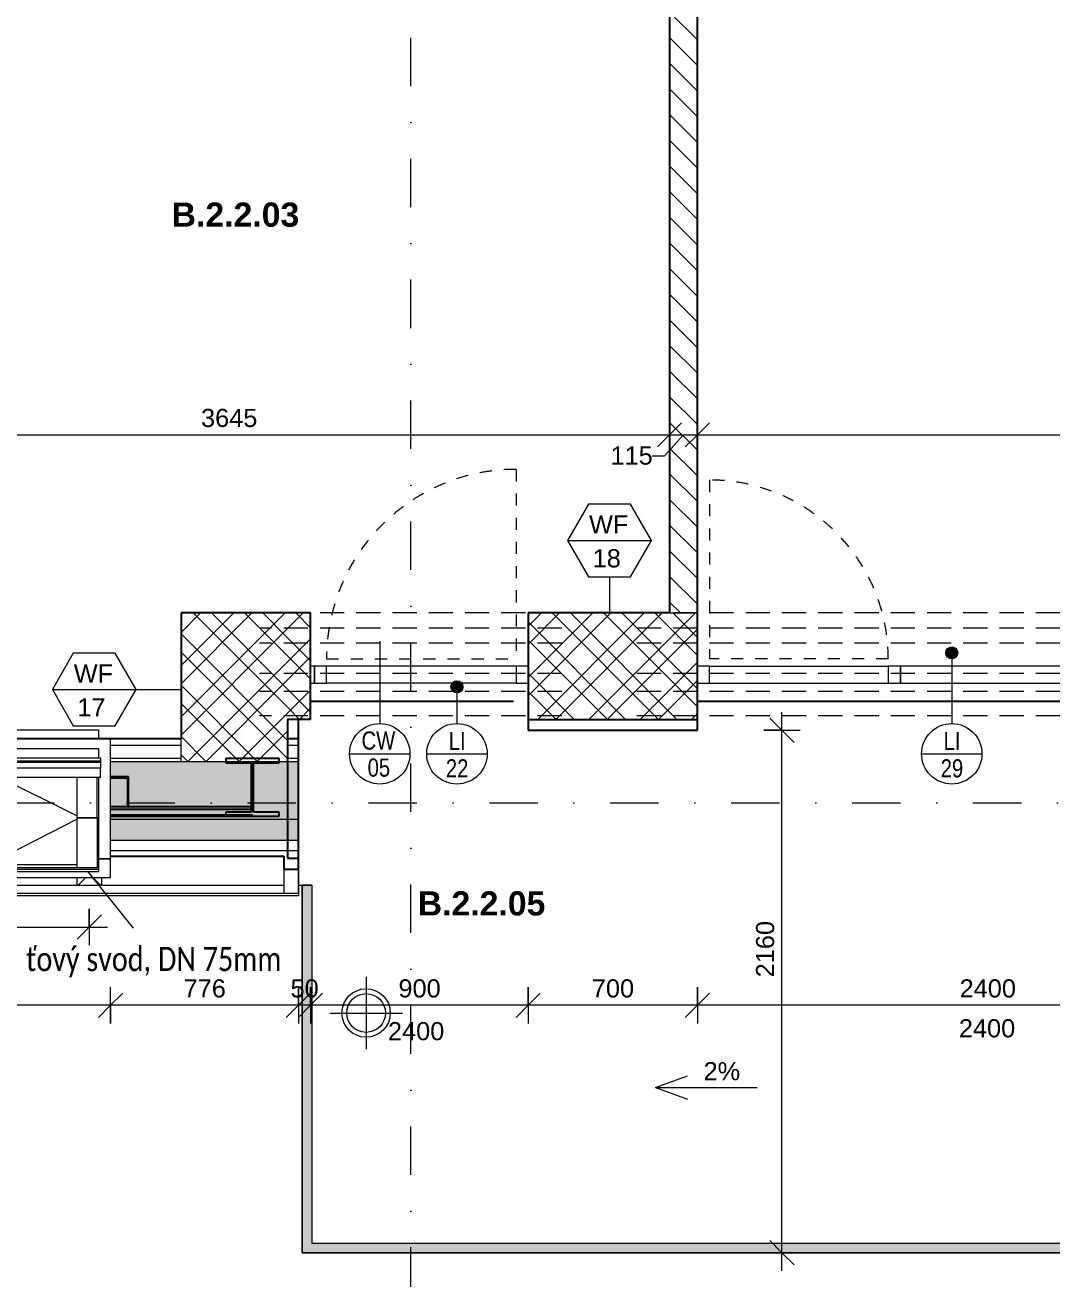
# Model space of a CAD drawing. Header units: millimetres. Extents: x -8668 to 43537, y -2985 to 58543.
# Drawn here: x 175 to 4423, y 41984 to 47168 of the extents above; entities that cross this region are included whole.
import ezdxf

# ---------------------------------------------------------------- set-up
doc = ezdxf.new("R2010")
doc.units = ezdxf.units.MM
for name, pattern in [('HA_Dash_2mm-S1mm', [100, 50, -50]), ('HA_Dash_3mm-S1mm', [150, 100, -50]), ('HA_DashDot_10mm-S3mm', [500, 200, -150, 0, -150])]:
    doc.linetypes.add(name, pattern=pattern)
for name, color, linetype, lineweight in [('A-____-____-DIMS', 9, 'Continuous', 5), ('A-____-____-DIMS-50', 9, 'Continuous', 5), ('A-AREA-____-IDEN', 9, 'Continuous', 9), ('A-AREA-____-OTLN', 9, 'Continuous', 25), ('A-DETL-____-THIN', 9, 'Continuous', 9), ('A-DOOR-____-OTLN', 9, 'Continuous', 9), ('A-FLOR-____-OTLN', 9, 'Continuous', 9), ('A-FLOR-HRAL-OTLN', 9, 'Continuous', 9), ('A-GENM-____-HDLN', 9, 'HA_Dash_3mm-S1mm', 9), ('A-GENM-____-IDEN', 9, 'Continuous', 9), ('A-GENM-____-OTLN', 9, 'Continuous', 9), ('A-GLAZ-____-OTLN', 9, 'Continuous', 5), ('A-GLAZ-CURT-MCUT', 9, 'Continuous', 5), ('A-GLAZ-CURT-OTLN', 9, 'Continuous', 5), ('A-GLAZ-CWMG-MCUT', 9, 'Continuous', 5), ('A-GLAZ-CWMG-OTLN', 9, 'Continuous', 5), ('A-ROOF-____-MCUT', 9, 'Continuous', 25), ('A-ROOF-____-OTLN', 9, 'Continuous', 9), ('A-ROOF-____-PATT', 9, 'Continuous', 25), ('A-WALL-____-IDEN', 9, 'Continuous', 9), ('A-WALL-____-MCUT', 9, 'Continuous', 25), ('A-WALL-____-OTLN', 9, 'Continuous', 9), ('A-WALL-____-PATT', 9, 'Continuous', 25), ('G-____-____-TEXT', 9, 'Continuous', 5), ('I-WALL-____-MCUT', 9, 'Continuous', 25), ('M-HVAC-DUCT-OTLN', 9, 'Continuous', 9), ('P-SANR-FIXT-OTLN', 9, 'Continuous', 9), ('S-BEAM-____-MCUT', 9, 'Continuous', 25), ('S-GRID-____-OTLN', 9, 'Continuous', 5)]:
    doc.layers.add(name, color=color, linetype=linetype, lineweight=lineweight)
doc.styles.add('Arial_1', font='arial.ttf', dxfattribs={"height": 75})
doc.styles.add('Arial_2', font='arial.ttf', dxfattribs={"width": 0.8, "height": 75})
doc.styles.add('Arial_B', font='arialbd.ttf', dxfattribs={"height": 100})
doc.styles.add('Calibri_1', font='calibri.ttf', dxfattribs={"width": 0.8, "height": 100})
doc.dimstyles.new('Inner_Dimensions', dxfattribs={"dimscale": 304.8, "dimtxt": 76.519455, "dimasz": 0.328084, "dimexe": 0.246063, "dimexo": 0.0625, "dimgap": 0.032808, "dimtad": 1, "dimdec": 0, "dimzin": 0, "dimdsep": 46, "dimtxsty": 'Arial_1', "dimblk1": 'OBLIQUE', "dimblk2": 'OBLIQUE', "dimsah": 1, "dimcen": 0.09, "dimdle": 0.246063, "dimazin": 0, "dimtfac": 1, "dimtdec": 4, "dimtix": 1, "dimtmove": 2, "dimatfit": 3, "dimfxl": 0.246063, "dimfxlon": 1, "dimtvp": 1, "dimtolj": 1, "dimtzin": 0, "dimlwd": 9, "dimlwe": 9, "dimarcsym": 2})
doc.dimstyles.new('Inner_Dimensions_1', dxfattribs={"dimscale": 304.8, "dimtxt": 76.519455, "dimasz": 0.328084, "dimexe": 0.246063, "dimexo": 0.0625, "dimgap": 0.032808, "dimtad": 1, "dimdec": 0, "dimzin": 0, "dimdsep": 46, "dimtxsty": 'Arial_1', "dimblk1": 'OBLIQUE', "dimblk2": 'OBLIQUE', "dimsah": 1, "dimcen": 0.09, "dimdle": 0.246063, "dimazin": 0, "dimtfac": 1, "dimtdec": 4, "dimtix": 1, "dimtmove": 0, "dimatfit": 3, "dimfxl": 0.246063, "dimfxlon": 1, "dimtvp": 1, "dimtolj": 1, "dimtzin": 0, "dimlwd": 9, "dimlwe": 9, "dimarcsym": 2})
doc.dimstyles.new('Inner_Dimensions_2', dxfattribs={"dimscale": 304.8, "dimtxt": 76.519455, "dimasz": 0.328084, "dimexe": 0.246063, "dimexo": 0.0625, "dimgap": 0.032808, "dimtad": 1, "dimdec": 0, "dimzin": 0, "dimdsep": 46, "dimtxsty": 'Arial_1', "dimblk1": 'OBLIQUE', "dimblk2": 'OBLIQUE', "dimsah": 1, "dimcen": 0.09, "dimdle": 0.246063, "dimazin": 0, "dimtfac": 1, "dimtdec": 4, "dimtix": 1, "dimtmove": 1, "dimatfit": 3, "dimfxl": 0.246063, "dimfxlon": 1, "dimtvp": 1, "dimtolj": 1, "dimtzin": 0, "dimlwd": 9, "dimlwe": 9, "dimarcsym": 2})
pattern_1 = [(45, (0, 0), (-106.066, 106.066), []), (45, (75, 0), (-106.066, 106.066), []), (315, (0, 0), (106.066, 106.066), []), (315, (75, 0), (106.066, 106.066), [])]
pattern_2 = [(0, (0, 0), (58.594, 33.829), [39.062, -78.125]), (120, (0, 0), (-58.593773, 33.829393), [39.062, -78.125]), (60, (0, 0), (0.000227, 67.658393), [0, -78.125, 39.062, 0])]

# ---------------------------------------------------------------- blocks, each defined once
blk = doc.blocks.new('BD Libus_IFC_ifc-1-DPS_2NP - B')
at = {"layer": 'S-BEAM-____-MCUT', "color": 7}
for p, q in [((1225.7, 44135.8), (1005.7, 44135.8)), ((1005.7, 44135.8), (1005.7, 44118.5)), ((1005.7, 44118.5), (1111, 44118.5)), ((1111, 44118.5), (1111, 43914.6)), ((1120.5, 43914.6), (1120.5, 44118.5)), ((1120.5, 44118.5), (1225.7, 44118.5)), ((1225.7, 44118.5), (1225.7, 44135.8)), ((603.2, 44059.9), (529.2, 44059.9)), ((529.2, 44055.6), (599.2, 44055.6)), ((599.2, 44055.6), (599.2, 43936.3)), ((603.2, 43936.3), (603.2, 44059.9)), ((1115.7, 43936.3), (529.2, 43936.3)), ((529.2, 43926), (1115.7, 43926)), ((599.2, 43936.3), (603.2, 43936.3)), ((1111, 43914.6), (1005.7, 43914.6)), ((1005.7, 43914.6), (1005.7, 43897.3)), ((1115.7, 43926), (1115.7, 43936.3)), ((1225.7, 43914.6), (1120.5, 43914.6)), ((1225.7, 43897.3), (1225.7, 43914.6)), ((1115.7, 43901.6), (529.2, 43901.6)), ((529.2, 43897.3), (1115.7, 43897.3)), ((1005.7, 43897.3), (1225.7, 43897.3)), ((1115.7, 43897.3), (1115.7, 43901.6))]:
    blk.add_line(p, q, dxfattribs=at)
blk = doc.blocks.new('Top Rail Type - Top Rail_Internal_-1472977-DPS_2NP - B')
at = {"layer": 'A-FLOR-HRAL-OTLN'}
for points in [[(1320.7, 42092.7), (1360.7, 42132.7), (1360.7, 43612.7), (1320.7, 43612.7), (1320.7, 43080.2)], [(5366, 42092.7), (5366, 43567.7), (5326, 43567.7), (5326, 42132.7)], [(5366, 42092.7), (5326, 42132.7), (1360.7, 42132.7), (1320.7, 42092.7), (3696.6, 42092.7)]]:
    blk.add_hatch(color=256, dxfattribs=at).paths.add_polyline_path(points)
for p, q in [((1320.7, 43612.7), (1360.7, 43612.7)), ((1320.7, 42092.7), (1320.7, 43612.7)), ((1360.7, 43612.7), (1360.7, 42132.7)), ((5326, 42132.7), (5326, 43567.7)), ((5366, 43567.7), (5366, 42092.7)), ((1360.7, 42132.7), (5326, 42132.7)), ((5366, 42092.7), (1320.7, 42092.7))]:
    blk.add_line(p, q, dxfattribs=at)
blk = doc.blocks.new('Top Rail Type - Top Rail_Internal_-V7-DPS_2NP - B')
at = {"layer": 'A-FLOR-HRAL-OTLN'}
for p, q in [((1360.7, 43612.7), (1320.7, 43612.7)), ((1320.7, 43612.7), (1320.7, 42092.7)), ((1360.7, 43612.7), (1360.7, 42132.7)), ((5326, 42132.7), (5326, 43567.7)), ((5366, 42092.7), (5366, 43567.7)), ((1360.7, 42132.7), (5326, 42132.7)), ((1320.7, 42092.7), (5366, 42092.7))]:
    blk.add_line(p, q, dxfattribs=at)
blk = doc.blocks.new('Systémový panel - Sklo-1712747-DPS_2NP - B')
at = {"layer": 'A-GLAZ-CURT-MCUT'}
for p, q in [((755.1, 70), (-755.1, 70)), ((-755.1, 70), (-755.1, 0)), ((755.1, 0), (755.1, 70)), ((-755.1, 0), (755.1, 0))]:
    blk.add_line(p, q, dxfattribs=at)
blk = doc.blocks.new('Obdélníková příčel - 50x70mm EXT-1516296-DPS_2NP - B')
at = {"layer": 'A-GLAZ-CWMG-MCUT'}
for p, q in [((-50, 0), (0, 0)), ((-50, -70), (-50, 0)), ((0, 0), (0, -70)), ((0, -70), (-50, -70))]:
    blk.add_line(p, q, dxfattribs=at)
blk = doc.blocks.new('ABMV_CW_Single_Swing_Generic - Ex_Glass_SKLOPNE-1712779-DPS_2NP - B')
at = {"layer": 'A-DOOR-____-OTLN', "linetype": 'HA_Dash_2mm-S1mm', "lineweight": 5}
for p in [(-369.9, -30), (369.9, -769.7)]:
    blk.add_line(p, (369.9, -30), dxfattribs=at)
blk.add_arc((369.9, -30), 739.7, 180, 270, dxfattribs=at)
blk = doc.blocks.new('Obdélníková příčel - 50x70mm EXT-1712778-DPS_2NP - B')
at = {"layer": 'A-GLAZ-CWMG-OTLN'}
for p, q in [((3006, 44517.7), (3745.7, 44517.7)), ((3006, 44447.7), (3745.7, 44447.7))]:
    blk.add_line(p, q, dxfattribs=at)
blk = doc.blocks.new('Obdélníková příčel - 50x70mm EXT-1516295-DPS_2NP - B')
at = {"layer": 'A-GLAZ-CWMG-MCUT'}
for p, q in [((-25, 0), (25, 0)), ((-25, -70), (-25, 0)), ((25, 0), (25, -70)), ((25, -70), (-25, -70))]:
    blk.add_line(p, q, dxfattribs=at)
blk = doc.blocks.new('Systémový panel - Sklo-1720173-DPS_2NP - B')
at = {"layer": 'A-GLAZ-CURT-MCUT'}
for p, q in [((8.125, 0), (-8.125, 0)), ((-8.125, 0), (-8.125, -70)), ((8.125, -70), (8.125, 0)), ((-8.125, -70), (8.125, -70))]:
    blk.add_line(p, q, dxfattribs=at)
blk = doc.blocks.new('Obdélníková příčel - 50x70mm EXT-1518045-DPS_2NP - B')
at = {"layer": 'A-GLAZ-CWMG-MCUT'}
for p, q in [((-50, 70), (0, 70)), ((-50, 0), (-50, 70)), ((0, 70), (0, 0)), ((0, 0), (-50, 0))]:
    blk.add_line(p, q, dxfattribs=at)
blk = doc.blocks.new('ABMV_CW_Single_Swing_Generic - Ex_Glass_SKLOPNE-1712999-DPS_2NP - B')
at = {"layer": 'A-DOOR-____-OTLN', "linetype": 'HA_Dash_2mm-S1mm', "lineweight": 5}
for p in [(391.875, 813.75), (-391.875, 30)]:
    blk.add_line(p, (391.875, 30), dxfattribs=at)
blk.add_arc((391.875, 30), 783.75, 90, 180, dxfattribs=at)
blk = doc.blocks.new('Obdélníková příčel - 50x70mm EXT-1712997-DPS_2NP - B')
at = {"layer": 'A-GLAZ-CWMG-OTLN'}
for p, q in [((-1345.6, 44517.7), (-2129.3, 44517.7)), ((-1345.6, 44447.7), (-2129.3, 44447.7))]:
    blk.add_line(p, q, dxfattribs=at)
blk = doc.blocks.new('Obdélníková příčel - 50x70mm EXT-1518048-DPS_2NP - B')
at = {"layer": 'A-GLAZ-CWMG-MCUT'}
for p, q in [((-25, 70), (25, 70)), ((-25, 0), (-25, 70)), ((25, 70), (25, 0)), ((25, 0), (-25, 0))]:
    blk.add_line(p, q, dxfattribs=at)
blk = doc.blocks.new('Roof-Windows_VELUX_GLL_1061 - PK06-1809138-DPS_2NP - B')
at = {"layer": 'A-GLAZ-____-OTLN'}
for p, q in [((-512.8, 44220.1), (529.2, 44220.1)), ((-512.8, 44220.1), (-512.8, 44215.5)), ((-462.8, 44254.6), (479.2, 44254.6)), ((-462.8, 44220.1), (-462.8, 44254.6)), ((479.2, 44254.6), (479.2, 44220.1)), ((529.2, 44220.1), (529.2, 44215.5)), ((529.2, 44215.5), (-512.8, 44215.5)), ((-512.8, 44215.5), (-512.8, 43721.6)), ((-462.8, 44176.9), (479.2, 44176.9)), ((-462.8, 44137.9), (-462.8, 44176.9)), ((479.2, 44176.9), (479.2, 44137.9)), ((529.2, 43721.6), (529.2, 44215.5)), ((-470.9, 44125.3), (-470.9, 44137.9)), ((487.3, 44137.9), (-470.9, 44137.9)), ((-470.9, 44119.9), (-470.9, 44125.3)), ((487.3, 44125.3), (-470.9, 44125.3)), ((-470.9, 44096.5), (-470.9, 44119.9)), ((487.3, 44119.9), (-470.9, 44119.9)), ((487.3, 44137.9), (487.3, 44125.3)), ((487.3, 44125.3), (487.3, 44119.9)), ((487.3, 44119.9), (487.3, 44096.5)), ((487.3, 44096.5), (-470.9, 44096.5)), ((-470.9, 44096.5), (-470.9, 44057.5)), ((487.3, 44057.5), (487.3, 44096.5)), ((487.3, 44057.5), (-470.9, 44057.5)), ((-462.8, 44057.5), (-462.8, 43697)), ((-456.4, 44057.5), (-456.4, 43890.7)), ((-373.2, 43899.4), (-53.6, 44057.5)), ((-373.2, 43890.7), (-373.2, 44057.5)), ((389.6, 43899.4), (70, 44057.5)), ((389.6, 44057.5), (389.6, 43890.7)), ((472.8, 43890.7), (472.8, 44057.5)), ((479.2, 44057.5), (479.2, 43697)), ((-456.4, 43890.7), (-373.2, 43890.7)), ((-456.4, 43684.6), (-456.4, 43890.7)), ((-373.2, 43890.7), (-456.4, 43890.7)), ((-373.2, 43684.6), (-373.2, 43890.7)), ((-6.1, 43697), (-373.2, 43885.1)), ((22.4, 43697), (389.6, 43885.1)), ((389.6, 43890.7), (472.8, 43890.7)), ((389.6, 43890.7), (389.6, 43684.6)), ((472.8, 43890.7), (389.6, 43890.7)), ((472.8, 43890.7), (472.8, 43684.6)), ((-512.8, 43721.6), (-462.8, 43721.6)), ((-462.8, 43721.6), (-512.8, 43721.6)), ((-512.8, 43721.6), (-512.8, 43644.3)), ((479.2, 43721.6), (529.2, 43721.6)), ((529.2, 43721.6), (479.2, 43721.6)), ((529.2, 43644.3), (529.2, 43721.6)), ((-462.8, 43688.4), (-462.8, 43697)), ((-456.4, 43697), (-462.8, 43697)), ((-462.8, 43684), (-462.8, 43688.4)), ((-462.8, 43677.2), (-462.8, 43684)), ((479.2, 43684), (-462.8, 43684)), ((479.2, 43677.2), (-462.8, 43677.2)), ((-462.8, 43668.7), (-462.8, 43676.7)), ((-462.8, 43668.6), (-462.8, 43668.7)), ((-462.8, 43668.6), (479.2, 43668.6)), ((-373.2, 43684.6), (-456.4, 43684.6)), ((389.6, 43697), (-373.2, 43697)), ((472.8, 43684.6), (389.6, 43684.6)), ((479.2, 43697), (472.8, 43697)), ((479.2, 43697), (479.2, 43688.4)), ((479.2, 43688.4), (479.2, 43684)), ((479.2, 43684), (479.2, 43677.2)), ((479.2, 43676.7), (479.2, 43668.7)), ((479.2, 43668.7), (479.2, 43668.6)), ((-512.8, 43644.3), (529.2, 43644.3))]:
    blk.add_line(p, q, dxfattribs=at)
blk = doc.blocks.new('TB_Porotherm KPVarioUNI_1250mm - TB_Porotherm KPVarioUNI_1250mm-1944691-DPS_2NP - B')
at = {"layer": 'A-GENM-____-HDLN'}
for p, q in [((-625, 205), (625, 205)), ((-625, 105), (625, 105)), ((-625, 30), (625, 30)), ((-100, 0), (100, 0)), ((-625, -95), (625, -95)), ((-625, -157.5), (625, -157.5)), ((-625, -220), (625, -220))]:
    blk.add_line(p, q, dxfattribs=at)
blk = doc.blocks.new('TB_Porotherm KPVarioUNI_3000mm - TB_Porotherm KPVarioUNI_3000mm-1959484-DPS_2NP - B')
at = {"layer": 'A-GENM-____-HDLN'}
for p, q in [((-1500, 205), (1500, 205)), ((-1500, 105), (1500, 105)), ((-1500, 30), (1500, 30)), ((-100, 0), (100, 0)), ((-1500, -95), (1500, -95)), ((-1500, -157.5), (1500, -157.5)), ((-1500, -220), (1500, -220))]:
    blk.add_line(p, q, dxfattribs=at)
blk = doc.blocks.new('LV_PF_GenericSymbol - Default-2172435-DPS_2NP - B')
at = {"layer": 'P-SANR-FIXT-OTLN'}
for p, q in [((0, 150), (0, -150)), ((-150, 0), (150, 0))]:
    blk.add_line(p, q, dxfattribs=at)
for radius in [100, 80]:
    blk.add_circle((0, 0), radius, dxfattribs=at)
blk = doc.blocks.new('DIMBLOCK71-DPS_2NP - B')
at = {"layer": 'A-____-____-DIMS-50', "lineweight": 9}
for p, q in [((-804.3, 45549.2), (-804.3, 45399.2)), ((-804.3, 45474.2), (-804.3, 45549.2)), ((-804.3, 45474.2), (-754.3, 45524.2)), ((2841, 45549.2), (2841, 45399.2)), ((2841, 45474.2), (2841, 45549.2)), ((2841, 45474.2), (2891, 45524.2)), ((-804.3, 45474.2), (-854.3, 45424.2)), ((-804.3, 45474.2), (2841, 45474.2)), ((2841, 45474.2), (2791, 45424.2))]:
    blk.add_line(p, q, dxfattribs=at)
at = {"layer": 'A-____-____-DIMS-50', "color": 0, "lineweight": 9, "insert": (903, 45581.6), "char_height": 75, "width": 276.883, "attachment_point": 1, "line_spacing_factor": 0.941778, "style": 'Arial_1'}
blk.add_mtext('3645', dxfattribs=at)
blk = doc.blocks.new('_Oblique')
at = {"color": 0, "linetype": 'ByBlock', "lineweight": -2}
blk.add_line((-0.5, -0.5), (0.5, 0.5), dxfattribs=at)
blk = doc.blocks.new('DIMBLOCK72-DPS_2NP - B')
at = {"layer": 'A-____-____-DIMS-50', "lineweight": 9}
for p, q in [((2841, 45549.2), (2841, 45399.2)), ((2841, 45474.2), (2841, 45549.2)), ((2841, 45474.2), (2891, 45524.2)), ((2956, 45549.2), (2956, 45399.2)), ((2956, 45474.2), (2956, 45549.2)), ((2956, 45474.2), (3006, 45524.2)), ((2841, 45474.2), (2791, 45424.2)), ((2819.6, 45387.4), (2898.5, 45474.2)), ((2841, 45474.2), (2956, 45474.2)), ((2956, 45474.2), (2906, 45424.2)), ((2769.6, 45387.4), (2819.6, 45387.4))]:
    blk.add_line(p, q, dxfattribs=at)
at = {"layer": 'A-____-____-DIMS-50', "color": 0, "lineweight": 9, "insert": (2596.6, 45425.9), "char_height": 75, "width": 207.662, "attachment_point": 1, "line_spacing_factor": 0.941778, "style": 'Arial_1'}
blk.add_mtext('115', dxfattribs=at)
blk = doc.blocks.new('DIMBLOCK73-DPS_2NP - B')
at = {"layer": 'A-____-____-DIMS-50', "lineweight": 9}
for p, q in [((2956, 45549.2), (2956, 45399.2)), ((2956, 45474.2), (2956, 45549.2)), ((2956, 45474.2), (3006, 45524.2)), ((7045.7, 45549.2), (7045.7, 45399.2)), ((7045.7, 45474.2), (7045.7, 45549.2)), ((7045.7, 45474.2), (7095.7, 45524.2)), ((2956, 45474.2), (2906, 45424.2)), ((2956, 45474.2), (7045.7, 45474.2)), ((7045.7, 45474.2), (6995.7, 45424.2))]:
    blk.add_line(p, q, dxfattribs=at)
at = {"layer": 'A-____-____-DIMS-50', "color": 0, "lineweight": 9, "insert": (4885.5, 45581.6), "char_height": 75, "width": 276.883, "attachment_point": 1, "line_spacing_factor": 0.941778, "style": 'Arial_1'}
blk.add_mtext('4090', dxfattribs=at)
blk = doc.blocks.new('DIMBLOCK81-DPS_2NP - B')
at = {"layer": 'A-____-____-DIMS-50', "lineweight": 9}
for p, q in [((2956, 43190.7), (2956, 43040.7)), ((2956, 43115.7), (2956, 43190.7)), ((5356, 43190.7), (5356, 43040.7)), ((5356, 43115.7), (5356, 43190.7)), ((2956, 43115.7), (3006, 43165.7)), ((5356, 43115.7), (5406, 43165.7)), ((2956, 43115.7), (2906, 43065.7)), ((5431, 43115.7), (2956, 43115.7)), ((5356, 43115.7), (5306, 43065.7))]:
    blk.add_line(p, q, dxfattribs=at)
at = {"layer": 'A-____-____-DIMS-50', "color": 0, "lineweight": 9, "insert": (4040.6, 43223), "char_height": 75, "width": 276.883, "attachment_point": 1, "line_spacing_factor": 0.941778, "style": 'Arial_1'}
blk.add_mtext('2400', dxfattribs=at)
blk = doc.blocks.new('DIMBLOCK82-DPS_2NP - B')
at = {"layer": 'A-____-____-DIMS-50', "lineweight": 9}
for p, q in [((2256, 43190.7), (2256, 43040.7)), ((2256, 43115.7), (2256, 43190.7)), ((2956, 43190.7), (2956, 43040.7)), ((2956, 43115.7), (2956, 43190.7)), ((2256, 43115.7), (2306, 43165.7)), ((2956, 43115.7), (3006, 43165.7)), ((2256, 43115.7), (2206, 43065.7)), ((2956, 43115.7), (2256, 43115.7)), ((2956, 43115.7), (2906, 43065.7))]:
    blk.add_line(p, q, dxfattribs=at)
at = {"layer": 'A-____-____-DIMS-50', "color": 0, "lineweight": 9, "insert": (2519.5, 43223), "char_height": 75, "width": 207.662, "attachment_point": 1, "line_spacing_factor": 0.941778, "style": 'Arial_1'}
blk.add_mtext('700', dxfattribs=at)
blk = doc.blocks.new('DIMBLOCK83-DPS_2NP - B')
at = {"layer": 'A-____-____-DIMS-50', "lineweight": 9}
for p, q in [((1356, 43190.7), (1356, 43040.7)), ((1356, 43115.7), (1356, 43190.7)), ((2256, 43190.7), (2256, 43040.7)), ((2256, 43115.7), (2256, 43190.7)), ((1356, 43115.7), (1406, 43165.7)), ((2256, 43115.7), (2306, 43165.7)), ((1356, 43115.7), (1306, 43065.7)), ((2256, 43115.7), (1356, 43115.7)), ((2256, 43115.7), (2206, 43065.7))]:
    blk.add_line(p, q, dxfattribs=at)
at = {"layer": 'A-____-____-DIMS-50', "color": 0, "lineweight": 9, "insert": (1719.5, 43223), "char_height": 75, "width": 207.662, "attachment_point": 1, "line_spacing_factor": 0.941778, "style": 'Arial_1'}
blk.add_mtext('900', dxfattribs=at)
blk = doc.blocks.new('DIMBLOCK84-DPS_2NP - B')
at = {"layer": 'A-____-____-DIMS-50', "lineweight": 9}
for p, q in [((1305.6, 43190.7), (1305.6, 43040.7)), ((1305.6, 43115.7), (1305.6, 43190.7)), ((1356, 43190.7), (1356, 43040.7)), ((1356, 43115.7), (1356, 43190.7)), ((1305.6, 43115.7), (1355.6, 43165.7)), ((1356, 43115.7), (1406, 43165.7)), ((1305.6, 43115.7), (1255.6, 43065.7)), ((1356, 43115.7), (1305.6, 43115.7)), ((1356, 43115.7), (1306, 43065.7))]:
    blk.add_line(p, q, dxfattribs=at)
at = {"layer": 'A-____-____-DIMS-50', "color": 0, "lineweight": 9, "insert": (1273.1, 43223), "char_height": 75, "width": 138.441, "attachment_point": 1, "line_spacing_factor": 0.941778, "style": 'Arial_1'}
blk.add_mtext('50', dxfattribs=at)
blk = doc.blocks.new('DIMBLOCK85-DPS_2NP - B')
at = {"layer": 'A-____-____-DIMS-50', "lineweight": 9}
for p, q in [((529.2, 43040.7), (529.2, 43190.7)), ((1305.6, 43190.7), (1305.6, 43040.7)), ((1305.6, 43115.7), (1305.6, 43190.7)), ((529.2, 43115.7), (579.2, 43165.7)), ((1305.6, 43115.7), (1355.6, 43165.7)), ((529.2, 43115.7), (479.2, 43065.7)), ((1305.6, 43115.7), (529.2, 43115.7)), ((529.2, 43115.7), (529.2, 43040.7)), ((1305.6, 43115.7), (1255.6, 43065.7))]:
    blk.add_line(p, q, dxfattribs=at)
at = {"layer": 'A-____-____-DIMS-50', "color": 0, "lineweight": 9, "insert": (830.9, 43223), "char_height": 75, "width": 207.662, "attachment_point": 1, "line_spacing_factor": 0.941778, "style": 'Arial_1'}
blk.add_mtext('776', dxfattribs=at)
blk = doc.blocks.new('DIMBLOCK86-DPS_2NP - B')
at = {"layer": 'A-____-____-DIMS-50', "lineweight": 9}
for p, q in [((-512.8, 43040.7), (-512.8, 43190.7)), ((529.2, 43040.7), (529.2, 43190.7)), ((-512.8, 43115.7), (-462.8, 43165.7)), ((529.2, 43115.7), (579.2, 43165.7)), ((-512.8, 43115.7), (-562.8, 43065.7)), ((529.2, 43115.7), (-512.8, 43115.7)), ((-512.8, 43115.7), (-512.8, 43040.7)), ((529.2, 43115.7), (479.2, 43065.7)), ((529.2, 43115.7), (529.2, 43040.7))]:
    blk.add_line(p, q, dxfattribs=at)
at = {"layer": 'A-____-____-DIMS-50', "color": 0, "lineweight": 9, "insert": (-107.2, 43223), "char_height": 75, "width": 276.883, "attachment_point": 1, "line_spacing_factor": 0.941778, "style": 'Arial_1'}
blk.add_mtext('1042', dxfattribs=at)
blk = doc.blocks.new('HA_TAG_cWA - Default-922888-DPS_2NP - B')
at = {"layer": 'A-WALL-____-IDEN'}
blk.add_line((-2.5, 0), (2.5, 0), dxfattribs=at)
blk.add_circle((0, 0), 2.5, dxfattribs=at)
blk = doc.blocks.new('HA_TAG_GM_Products - Generic-588599-DPS_2NP - B')
at = {"layer": 'A-GENM-____-IDEN'}
blk.add_line((-2.5, 0), (2.5, 0), dxfattribs=at)
blk.add_circle((0, 0), 2.5, dxfattribs=at)
blk = doc.blocks.new('DIMBLOCK266-DPS_2NP - B')
at = {"layer": 'A-____-____-DIMS-50', "lineweight": 9}
for p, q in [((-929.3, 43514.1), (-929.3, 43364.1)), ((-929.3, 43439.1), (-929.3, 43514.1)), ((440.7, 43514.1), (440.7, 43364.1)), ((440.7, 43439.1), (440.7, 43514.1)), ((-929.3, 43439.1), (-879.3, 43489.1)), ((440.7, 43439.1), (490.7, 43489.1)), ((-1004.3, 43439.1), (515.7, 43439.1)), ((-929.3, 43439.1), (-979.3, 43389.1)), ((440.7, 43439.1), (390.7, 43389.1))]:
    blk.add_line(p, q, dxfattribs=at)
at = {"layer": 'A-____-____-DIMS-50', "color": 0, "lineweight": 9, "insert": (-359.7, 43546.4), "char_height": 75, "width": 276.883, "attachment_point": 1, "line_spacing_factor": 0.941778, "style": 'Arial_1'}
blk.add_mtext('1370', dxfattribs=at)
blk = doc.blocks.new('DIMBLOCK337-DPS_2NP - B')
at = {"layer": 'A-____-____-DIMS-50', "lineweight": 9}
for p, q in [((3305.9, 42017.7), (3305.9, 44327.7)), ((3305.9, 44252.7), (3255.9, 44302.7)), ((3230.9, 44252.7), (3380.9, 44252.7)), ((3305.9, 44252.7), (3230.9, 44252.7)), ((3305.9, 44252.7), (3355.9, 44202.7)), ((3305.9, 42092.7), (3255.9, 42142.7)), ((3230.9, 42092.7), (3380.9, 42092.7)), ((3305.9, 42092.7), (3230.9, 42092.7)), ((3305.9, 42092.7), (3355.9, 42042.7))]:
    blk.add_line(p, q, dxfattribs=at)
at = {"layer": 'A-____-____-DIMS-50', "color": 0, "lineweight": 9, "insert": (3198.5, 43231.2), "char_height": 75, "width": 276.883, "attachment_point": 1, "rotation": 90, "line_spacing_factor": 0.941778, "style": 'Arial_1'}
blk.add_mtext('2160', dxfattribs=at)

msp = doc.modelspace()

# ---------------------------------------------------------------- hatches: boundary and pattern name
at = {"layer": 'A-GENM-____-IDEN'}
h = msp.add_hatch(color=256, dxfattribs=at)
edge = h.paths.add_edge_path()
edge.add_arc((4008.2, 44572.5), 25, 0, 360)
h = msp.add_hatch(color=256, dxfattribs=at)
edge = h.paths.add_edge_path()
edge.add_arc((1961.5, 44432), 25, 0, 360)
at = {"layer": 'A-ROOF-____-PATT', "lineweight": 5}
h = msp.add_hatch(dxfattribs=at)
h.set_pattern_fill('FP_5', color=256, style=0, pattern_type=2)
h.set_pattern_definition(pattern_2)
h.paths.add_polyline_path([(7141.3, 43883.8), (9030.6, 43883.8), (9030.6, 44122.3), (5310.9, 44122.3), (5310.9, 43883.8), (5993.1, 43883.8)])
h.paths.add_polyline_path([(-6637.3, 43883.8), (-3694.4, 43883.8), (-3694.4, 44122.3), (-6829.3, 44122.3), (-6829.3, 43883.8)])
h.paths.add_polyline_path([(21170.7, 43883.8), (21170.7, 44122.3), (18035.6, 44122.3), (18035.6, 43883.8), (20919.9, 43883.8)])
h.paths.add_polyline_path([(-1289.4, 43883.8), (-512.8, 43883.8), (-512.8, 44122.3), (-1289.4, 44122.3)])
h.paths.add_polyline_path([(15630.6, 43883.8), (15630.6, 44122.3), (14854.2, 44122.3), (14854.2, 43883.8), (15465.8, 43883.8)])
h.paths.add_polyline_path([(529.2, 43883.8), (1305.6, 43883.8), (1305.6, 44122.3), (529.2, 44122.3), (529.2, 43958.3)])
h.paths.add_polyline_path([(13035.6, 43883.8), (13812.2, 43883.8), (13812.2, 44122.3), (13035.6, 44122.3)])
h = msp.add_hatch(dxfattribs=at)
h.set_pattern_fill('FP_5', color=256, style=0, pattern_type=2)
h.set_pattern_definition(pattern_2)
h.paths.add_polyline_path([(-6829.3, 43797), (-3694.4, 43797), (-3694.4, 43883.8), (-6829.3, 43883.8), (-6829.3, 43849.2)])
h.paths.add_polyline_path([(21170.7, 43797), (21170.7, 43883.8), (18035.6, 43883.8), (18035.6, 43797), (20919.9, 43797)])
h.paths.add_polyline_path([(-1289.4, 43797), (-512.8, 43797), (-512.8, 43883.8), (-1289.4, 43883.8), (-1289.4, 43849.2)])
h.paths.add_polyline_path([(529.2, 43797), (1305.6, 43797), (1305.6, 43883.8), (529.2, 43883.8), (529.2, 43823)])
h.paths.add_polyline_path([(15465.8, 43797), (15630.6, 43797), (15630.6, 43883.8), (14854.2, 43883.8), (14854.2, 43797), (15178.8, 43797)])
h.paths.add_polyline_path([(5310.9, 43797), (9030.6, 43797), (9030.6, 43883.8), (5310.9, 43883.8), (5310.9, 43849.2)])
h.paths.add_polyline_path([(13035.6, 43797), (13812.2, 43797), (13812.2, 43883.8), (13035.6, 43883.8), (13035.6, 43849.2)])
at = {"layer": 'A-WALL-____-PATT', "lineweight": 5}
h = msp.add_hatch(dxfattribs=at)
h.set_pattern_fill('FP_3', color=256, style=0, pattern_type=2)
h.set_pattern_definition([(135, (0, 0), (-53.03301, -53.03301), [])])
h.paths.add_polyline_path([(2956, 44737.7), (2956, 48462.7), (2841, 48462.7), (2841, 44737.7)])
h = msp.add_hatch(dxfattribs=at)
h.set_pattern_fill('FP_1', color=256, style=0, pattern_type=2)
h.set_pattern_definition(pattern_1)
h.paths.add_polyline_path([(1113.2, 44122.3), (1260.7, 44122.3), (1260.7, 44737.7), (820.7, 44737.7), (820.7, 44122.3), (826.1, 44122.3)])
h = msp.add_hatch(dxfattribs=at)
h.set_pattern_fill('FP_1', color=256, style=0, pattern_type=2)
h.set_pattern_definition(pattern_1)
h.paths.add_polyline_path([(2956, 44297.7), (2956, 44737.7), (2256, 44737.7), (2256, 44297.7)])
h.paths.add_polyline_path([(1260.7, 44297.7), (1356, 44297.7), (1356, 44737.7), (1260.7, 44737.7), (1260.7, 44618.2)])

# ---------------------------------------------------------------- linework, layer by layer
at = {"layer": 'A-AREA-____-OTLN'}
for p, q in [((1356, 44372.7), (2195.7, 44372.7)), ((2956, 44372.7), (5333.5, 44372.7))]:
    msp.add_line(p, q, dxfattribs=at)
at = {"layer": 'A-DETL-____-THIN'}
for p, q in [((2505.9, 45187.3), (2419.3, 45037.3)), ((2679.1, 45187.3), (2505.9, 45187.3)), ((2765.7, 45037.3), (2679.1, 45187.3)), ((2419.3, 45037.3), (2505.9, 44887.3)), ((2419.3, 45037.3), (2765.7, 45037.3)), ((2679.1, 44887.3), (2765.7, 45037.3)), ((2505.9, 44887.3), (2679.1, 44887.3)), ((2592.5, 44887.3), (2592.5, 44737.3)), ((374.6, 44571), (288, 44421)), ((547.8, 44571), (374.6, 44571)), ((634.4, 44421), (547.8, 44571)), ((288, 44421), (374.6, 44271)), ((288, 44421), (634.4, 44421)), ((547.8, 44271), (634.4, 44421)), ((634.4, 44421), (820.7, 44421)), ((374.6, 44271), (547.8, 44271)), ((2782.9, 42775.7), (2914.5, 42823.6)), ((2782.9, 42775.7), (3202.9, 42775.7)), ((2782.9, 42775.7), (2914.5, 42727.8))]:
    msp.add_line(p, q, dxfattribs=at)
at = {"layer": 'A-FLOR-____-OTLN'}
msp.add_line((1305.7, 43612.7), (1320.7, 43612.7), dxfattribs=at)
at = {"layer": 'A-GENM-____-IDEN'}
for p, q in [((4008.2, 44572.5), (4008.2, 44280.5)), ((1961.5, 44432), (1961.5, 44280.5))]:
    msp.add_line(p, q, dxfattribs=at)
for centre in [(4008.2, 44572.5), (1961.5, 44432)]:
    msp.add_circle(centre, 25, dxfattribs=at)
at = {"layer": 'A-ROOF-____-MCUT'}
for p, q in [((820.7, 44217.2), (529.2, 44217.2)), ((1305.6, 44217.2), (1260.7, 44217.2)), ((1305.6, 43677.8), (1305.6, 44217.2)), ((529.2, 43732.7), (1245.7, 43732.7)), ((1245.7, 43732.7), (1245.7, 43677.8)), ((1245.7, 43677.8), (1305.6, 43677.8))]:
    msp.add_line(p, q, dxfattribs=at)
at = {"layer": 'A-ROOF-____-MCUT', "lineweight": 9}
for p, q in [((820.7, 44190.1), (529.2, 44190.1)), ((1305.6, 44190.1), (1260.7, 44190.1)), ((820.7, 44135.9), (529.2, 44135.9)), ((1305.6, 44122.3), (529.2, 44122.3)), ((1305.6, 44135.9), (1260.7, 44135.9)), ((1305.6, 43883.8), (529.2, 43883.8)), ((1305.6, 43797), (529.2, 43797)), ((1305.6, 43753.7), (529.2, 43753.7))]:
    msp.add_line(p, q, dxfattribs=at)
at = {"layer": 'A-ROOF-____-OTLN'}
for p, q in [((1245.7, 43677.8), (1245.7, 43577.7)), ((1305.6, 43577.7), (1305.6, 43677.8)), ((-1244.3, 43612.7), (1245.7, 43612.7)), ((1305.6, 43577.7), (-1289.4, 43577.7))]:
    msp.add_line(p, q, dxfattribs=at)
at = {"layer": 'A-WALL-____-IDEN'}
msp.add_line((1642.3, 44620.4), (1642.3, 44280.5), dxfattribs=at)
at = {"layer": 'A-WALL-____-MCUT'}
for p, q in [((820.7, 44737.7), (820.7, 44217.2)), ((1356, 44737.7), (820.7, 44737.7)), ((1356, 44297.7), (1356, 44737.7)), ((2841, 44737.7), (2256, 44737.7)), ((2256, 44737.7), (2256, 44252.7)), ((2956, 44252.7), (2956, 44737.7)), ((1260.7, 44297.7), (1260.7, 43724.2)), ((1356, 44297.7), (1260.7, 44297.7)), ((1305.7, 43724.2), (1305.7, 44297.7)), ((2256, 44297.7), (2956, 44297.7)), ((2256, 44252.7), (2956, 44252.7)), ((1260.7, 43724.2), (1305.7, 43724.2))]:
    msp.add_line(p, q, dxfattribs=at)
at = {"layer": 'A-WALL-____-MCUT', "lineweight": 9}
for p, q in [((2841, 44737.7), (2956, 44737.7)), ((820.7, 44122.3), (820.7, 44217.2))]:
    msp.add_line(p, q, dxfattribs=at)
at = {"layer": 'A-WALL-____-OTLN'}
for p, q in [((1305.7, 43724.2), (1305.7, 43567.7)), ((1305.7, 43567.7), (-1289.3, 43567.7))]:
    msp.add_line(p, q, dxfattribs=at)
at = {"layer": 'G-____-____-TEXT', "color": 10, "lineweight": 9}
msp.add_line((436.3, 43665.4), (622.3, 43434), dxfattribs=at)
at = {"layer": 'I-WALL-____-MCUT'}
for p, q in [((2841, 48462.7), (2841, 44737.7)), ((2956, 44737.7), (2956, 48462.7))]:
    msp.add_line(p, q, dxfattribs=at)
at = {"layer": 'M-HVAC-DUCT-OTLN', "lineweight": 5}
for p, q in [((390.7, 43612.7), (390.7, 43644.3)), ((426.2, 43644.3), (394.6, 43612.7)), ((486.8, 43612.7), (455.2, 43644.3)), ((490.7, 43644.3), (490.7, 43612.7))]:
    msp.add_line(p, q, dxfattribs=at)
at = {"layer": 'S-GRID-____-OTLN', "linetype": 'HA_DashDot_10mm-S3mm', "lineweight": 9}
for p, q in [((1770.7, 38414.3), (1770.7, 56942.9)), ((-6906.2, 43952.7), (21594.8, 43952.7))]:
    msp.add_line(p, q, dxfattribs=at)

# ---------------------------------------------------------------- block references
at = {"lineweight": 5}
msp.add_blockref('BD Libus_IFC_ifc-1-DPS_2NP - B', (0, 0), dxfattribs=at)
at = {"layer": 'A-DOOR-____-OTLN'}
msp.add_blockref('ABMV_CW_Single_Swing_Generic - Ex_Glass_SKLOPNE-1712999-DPS_2NP - B', (1814.1, 44517.7), dxfattribs=at)
at = {"layer": 'A-DOOR-____-OTLN', "rotation": 180}
msp.add_blockref('ABMV_CW_Single_Swing_Generic - Ex_Glass_SKLOPNE-1712779-DPS_2NP - B', (3375.8, 44517.7), dxfattribs=at)
at = {"layer": 'A-FLOR-HRAL-OTLN'}
for name in ['Top Rail Type - Top Rail_Internal_-1472977-DPS_2NP - B', 'Top Rail Type - Top Rail_Internal_-V7-DPS_2NP - B']:
    msp.add_blockref(name, (0, 0), dxfattribs=at)
at = {"layer": 'A-GENM-____-IDEN', "xscale": 49.99999999999998, "yscale": 49.99999999999998, "zscale": 49.99999999999998}
for p in [(1961.5, 44155.5), (4008.2, 44155.5)]:
    msp.add_blockref('HA_TAG_GM_Products - Generic-588599-DPS_2NP - B', p, dxfattribs=at)
at = {"layer": 'A-GENM-____-OTLN', "rotation": 180}
for name, p in [('TB_Porotherm KPVarioUNI_1250mm - TB_Porotherm KPVarioUNI_1250mm-1944691-DPS_2NP - B', (1770.1, 44517.7)), ('TB_Porotherm KPVarioUNI_3000mm - TB_Porotherm KPVarioUNI_3000mm-1959484-DPS_2NP - B', (4156, 44517.7))]:
    msp.add_blockref(name, p, dxfattribs=at)
at = {"layer": 'A-GLAZ-____-OTLN'}
msp.add_blockref('Roof-Windows_VELUX_GLL_1061 - PK06-1809138-DPS_2NP - B', (0, 0), dxfattribs=at)
at = {"layer": 'A-GLAZ-CURT-OTLN'}
msp.add_blockref('Systémový panel - Sklo-1720173-DPS_2NP - B', (1364.1, 44517.7), dxfattribs=at)
at = {"layer": 'A-GLAZ-CURT-OTLN', "rotation": 180}
msp.add_blockref('Systémový panel - Sklo-1712747-DPS_2NP - B', (4550.8, 44517.7), dxfattribs=at)
at = {"layer": 'A-GLAZ-CWMG-OTLN', "extrusion": (0, 0, -1), "rotation": 180}
for name, p in [('Obdélníková příčel - 50x70mm EXT-1518048-DPS_2NP - B', (-1397.2, 44517.7)), ('Obdélníková příčel - 50x70mm EXT-1518045-DPS_2NP - B', (-2256, 44517.7))]:
    msp.add_blockref(name, p, dxfattribs=at)
at = {"layer": 'A-GLAZ-CWMG-OTLN'}
for name, p in [('Obdélníková příčel - 50x70mm EXT-1712997-DPS_2NP - B', (3551.5, 0)), ('Obdélníková příčel - 50x70mm EXT-1712778-DPS_2NP - B', (0, 0))]:
    msp.add_blockref(name, p, dxfattribs=at)
at = {"layer": 'A-GLAZ-CWMG-OTLN', "extrusion": (0, 0, -1)}
for name, p in [('Obdélníková příčel - 50x70mm EXT-1516296-DPS_2NP - B', (-2956, 44517.7)), ('Obdélníková příčel - 50x70mm EXT-1516295-DPS_2NP - B', (-3770.7, 44517.7))]:
    msp.add_blockref(name, p, dxfattribs=at)
at = {"layer": 'A-WALL-____-IDEN', "xscale": 49.99999999999998, "yscale": 49.99999999999998, "zscale": 49.99999999999998}
msp.add_blockref('HA_TAG_cWA - Default-922888-DPS_2NP - B', (1642.3, 44155.5), dxfattribs=at)
at = {"layer": 'P-SANR-FIXT-OTLN'}
msp.add_blockref('LV_PF_GenericSymbol - Default-2172435-DPS_2NP - B', (1585.7, 43083.7), dxfattribs=at)

# ---------------------------------------------------------------- texts
at = {"layer": 'A-AREA-____-IDEN', "lineweight": 5, "char_height": 100, "width": 653.375, "attachment_point": 1, "style": 'Arial_B'}
for s, insert in [('B.2.2.03', (781.3, 46434.6)), ('B.2.2.05', (1799.3, 43586.9))]:
    msp.add_mtext(s, dxfattribs=dict(at, insert=insert))
at = {"layer": 'A-GENM-____-IDEN', "lineweight": 5, "char_height": 75, "attachment_point": 1, "style": 'Arial_2'}
for s, insert, width in [('LI', (1927.7, 44245.6), 86.582), ('LI', (3974.4, 44245.6), 86.582), ('22', (1915.7, 44132.8), 115.443), ('29', (3962.4, 44132.8), 115.443)]:
    msp.add_mtext(s, dxfattribs=dict(at, insert=insert, width=width))
at = {"layer": 'A-WALL-____-IDEN', "lineweight": 5, "char_height": 75, "attachment_point": 1}
for s, insert, width, style in [('CW', (1566.8, 44247.8), 176.371, 'Arial_2'), ('05', (1592, 44135.9), 115.443, 'Arial_2'), ('2400', (1676.2, 43046.2), 288.607, 'Arial_1'), ('2400', (4037.6, 43058.1), 288.607, 'Arial_1')]:
    msp.add_mtext(s, dxfattribs=dict(at, insert=insert, width=width, style=style))
at = {"layer": 'G-____-____-TEXT', "color": 7, "lineweight": 9, "attachment_point": 1}
for s, insert, char_height, width, style in [('WF', (2507.9, 45141.3), 75, 208.439, 'Arial_1'), ('18', (2522.9, 45001.3), 75, 144.304, 'Arial_1'), ('WF', (376.6, 44525), 75, 208.439, 'Arial_1'), ('17', (391.6, 44385), 75, 144.304, 'Arial_1'), ('ťový svod, DN 75mm', (179.1, 43356.9), 100, 1305.147, 'Calibri_1'), ('2%', (2981.7, 42880.6), 75, 184.388, 'Arial_1')]:
    msp.add_mtext(s, dxfattribs=dict(at, insert=insert, char_height=char_height, width=width, style=style))

# ---------------------------------------------------------------- dimensions: what is measured, and where the dimension line sits
at = {"layer": 'A-____-____-DIMS', "lineweight": 9}
for base, p1, p2, override, picture, middle in [((2841, 45474.2), (-804.3, 45549.2), (2841, 45549.2), {"dimpost": '<>', "dimfxl": 3645.286908}, 'DIMBLOCK71-DPS_2NP - B', (1018.3, 45522.6)), ((7045.7, 45474.2), (2956, 45549.2), (7045.7, 45549.2), {"dimpost": '<>', "dimfxl": 4089.713092}, 'DIMBLOCK73-DPS_2NP - B', (5000.8, 45522.5)), ((440.7, 43439.1), (-929.3, 43514.1), (440.7, 43514.1), {"dimpost": '<>', "dimfxl": 1370}, 'DIMBLOCK266-DPS_2NP - B', (-244.3, 43487.4)), ((-512.8, 43115.7), (529.2, 43040.7), (-512.8, 43040.7), {"dimpost": '<>', "dimfxl": 1042}, 'DIMBLOCK86-DPS_2NP - B', (8.2, 43164)), ((529.2, 43115.7), (1305.6, 43190.7), (529.2, 43040.7), {"dimpost": '<>', "dimfxl": 790.747325}, 'DIMBLOCK85-DPS_2NP - B', (917.4, 43164)), ((1305.6, 43115.7), (1356, 43190.7), (1305.6, 43190.7), {"dimpost": '<>', "dimfxl": 50.396974}, 'DIMBLOCK84-DPS_2NP - B', (1330.8, 43164)), ((1356, 43115.7), (2256, 43190.7), (1356, 43190.7), {"dimpost": '<>', "dimfxl": 900}, 'DIMBLOCK83-DPS_2NP - B', (1806, 43164)), ((2256, 43115.7), (2956, 43190.7), (2256, 43190.7), {"dimpost": '<>', "dimfxl": 700}, 'DIMBLOCK82-DPS_2NP - B', (2606, 43164)), ((2956, 43115.7), (5356, 43190.7), (2956, 43190.7), {"dimpost": '<>', "dimfxl": 2400}, 'DIMBLOCK81-DPS_2NP - B', (4156, 43164))]:
    dim = msp.add_linear_dim(base=base, p1=p1, p2=p2, dimstyle='Inner_Dimensions_1', override=override, dxfattribs=at)
    dim.commit()
    dim.dimension.update_dxf_attribs({"geometry": picture, "text_midpoint": middle})
dim = msp.add_linear_dim(base=(2956, 45474.2), p1=(2841, 45549.2), p2=(2956, 45549.2), dimstyle='Inner_Dimensions_2', override={"dimpost": '<>', "dimfxl": 115}, dxfattribs=at)
dim.commit()
dim.dimension.update_dxf_attribs({"geometry": 'DIMBLOCK72-DPS_2NP - B', "text_midpoint": (2700.4, 45375.9), "dimtype": 160})
dim = msp.add_linear_dim(base=(3305.9, 44252.7), p1=(3230.9, 42092.7), p2=(3230.9, 44252.7), angle=90, dimstyle='Inner_Dimensions', override={"dimpost": '<>', "dimfxl": 2160}, dxfattribs=at)
dim.commit()
dim.dimension.update_dxf_attribs({"geometry": 'DIMBLOCK337-DPS_2NP - B', "text_midpoint": (3248.5, 43369.6), "dimtype": 160, "text_rotation": 90})

doc.saveas('drawing.dxf')
